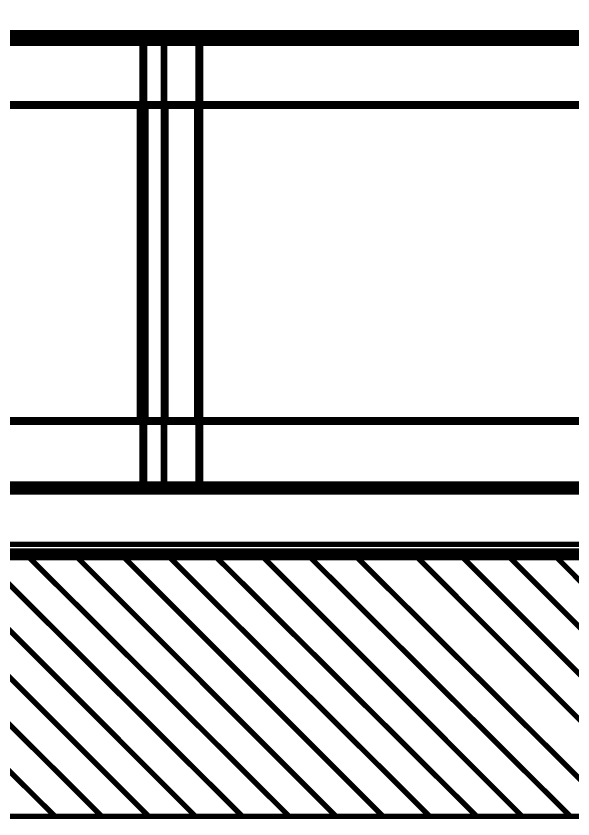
# Model space of a CAD drawing. Extents: x 0.1 to 11.6, y 0.3 to 16.2.
# Drawn here: x 6.605 to 7.298, y 12.722 to 13.721 of the extents above; entities that cross this region are included whole.
import ezdxf

# ---------------------------------------------------------------- set-up
doc = ezdxf.new("R2010")
doc.units = 0
doc.header["$MEASUREMENT"] = 0

msp = doc.modelspace()

# ---------------------------------------------------------------- linework, layer by layer
at = {"color": 254, "const_width": 0.00667}
for points in [[(5.26167, 13.7783), (7.47999, 13.7783), (7.47999, 14.1017), (4.96001, 14.1017), (4.96001, 12.725), (7.47999, 12.725), (7.47999, 13.0483), (5.26167, 13.0483)], [(7.47999, 13.0483), (5.285, 13.0483), (5.285, 13.7783), (7.47999, 13.7783)], [(6.65332, 12.725), (6.32835, 13.0483)], [(6.71164, 12.725), (6.38667, 13.0483)], [(6.77001, 12.725), (6.44667, 13.0483)], [(6.82835, 12.725), (6.50499, 13.0483)], [(6.88667, 12.725), (6.56168, 13.0483)], [(6.94499, 12.725), (6.62001, 13.0483)], [(7.00331, 12.725), (6.68001, 13.0483)], [(7.06168, 12.725), (6.73833, 13.0483)], [(7.12001, 12.725), (6.79497, 13.0483)], [(7.17833, 12.725), (6.85335, 13.0483)], [(7.23503, 12.725), (6.91168, 13.0483)], [(7.29497, 12.725), (6.97, 13.0483)], [(7.35335, 12.725), (7.02832, 13.0483)], [(7.42665, 12.725), (7.10335, 13.0483)], [(7.47999, 12.7283), (7.16, 13.0483)], [(7.47999, 12.7867), (7.21832, 13.0483)], [(7.47999, 12.845), (7.27669, 13.0483)]]:
    msp.add_lwpolyline(points, dxfattribs=at)
at = {"color": 0}
for points, const_width in [([(9.14501, 13.7783), (5.29167, 13.7783), (5.285, 13.7783), (5.285, 13.6983), (5.285, 13.13), (5.29167, 13.13), (5.29167, 13.0483), (9.14501, 13.0483)], 0.01), ([(5.29167, 13.6983), (9.14501, 13.6983)], 0.01), ([(6.05501, 13.69), (9.50499, 13.69)], 0.00667), ([(6.345, 13.6867), (9.36833, 13.6867)], 0.00667), ([(6.76167, 13.69), (6.76167, 13.61)], 0.00667), ([(6.76497, 13.69), (6.76497, 13.61)], 0.00667), ([(6.78836, 13.69), (6.78836, 13.135)], 0.00667), ([(6.78999, 13.69), (6.78999, 13.61)], 0.00667), ([(6.83165, 13.69), (6.83165, 13.61)], 0.00667), ([(6.83501, 13.69), (6.83501, 13.61)], 0.00667), ([(5.29167, 13.61), (9.14501, 13.61)], 0.01), ([(6.75999, 13.61), (6.75999, 13.2167)], 0.01), ([(6.76497, 13.61), (6.76497, 13.2167)], 0.01), ([(6.78999, 13.61), (6.78999, 13.2167)], 0.01), ([(6.83165, 13.61), (6.83165, 13.2167)], 0.01), ([(6.83333, 13.61), (6.83333, 13.2167)], 0.01), ([(5.29167, 13.2167), (9.14501, 13.2167)], 0.01), ([(6.76167, 13.2167), (6.76167, 13.135)], 0.00667), ([(6.76497, 13.2167), (6.76497, 13.135)], 0.00667), ([(6.78999, 13.2167), (6.78999, 13.135)], 0.00667), ([(6.83165, 13.2167), (6.83165, 13.135)], 0.00667), ([(6.83501, 13.2167), (6.83501, 13.135)], 0.00667), ([(6.05501, 13.135), (9.50499, 13.135)], 0.00667), ([(9.36833, 13.1383), (6.345, 13.1383), (6.345, 13.135)], 0.00667), ([(5.29167, 13.1283), (5.29167, 13.13), (9.14501, 13.13)], 0.01), ([(9.14833, 13.055), (5.51335, 13.055), (5.50999, 13.055), (5.29167, 13.055), (5.29335, 13.055), (5.29497, 13.055)], 0.00667), ([(5.89833, 13.0633), (9.69499, 13.0633)], 0.00667)]:
    msp.add_lwpolyline(points, dxfattribs=dict(at, const_width=const_width))

doc.saveas('drawing.dxf')
